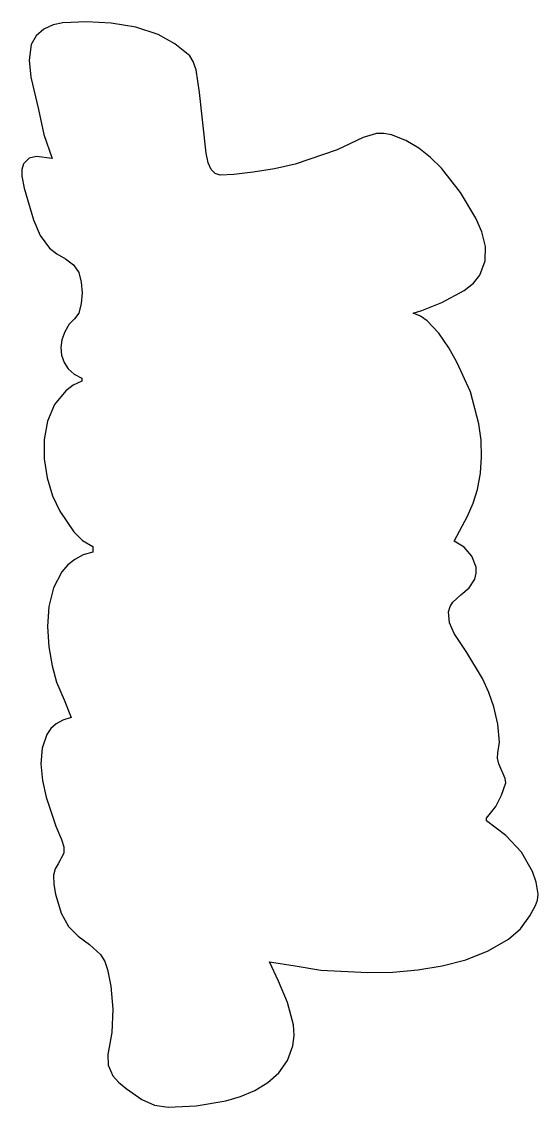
# Model space of a CAD drawing. Extents: x 133 to 594, y 56 to 1026.
import ezdxf

# ---------------------------------------------------------------- set-up
doc = ezdxf.new("R2010")
doc.units = 0
doc.layers.get('0').update_dxf_attribs({"linetype": 'CONTINUOUS'})

msp = doc.modelspace()

# ---------------------------------------------------------------- linework, layer by layer
at = {"color": 7}
msp.add_lwpolyline([(186.69349, 707.809185), (186.69349, 705.383965), (178.92741, 701.548635), (172.28343, 696.708795), (162.14573, 684.483755), (155.84925, 669.644125), (152.96246, 653.125715), (153.05426, 635.863915), (155.69327, 618.794315), (160.4482, 602.852515), (166.88771, 588.973915), (179.30191, 570.608165), (187.21024, 562.855925), (196.39438, 557.446255), (196.39438, 552.595815), (187.71892, 549.958465), (180.26254, 546.057845), (173.95428, 541.032185), (168.72287, 535.019695), (161.20651, 520.586665), (157.14442, 503.864165), (155.96754, 485.957535), (157.10692, 467.972075), (159.99351, 451.013105), (164.05825, 436.185945), (170.80785, 420.429775), (176.99272, 404.658195), (169.70941, 402.402405), (163.74256, 399.073195), (158.99372, 394.792005), (155.36423, 389.679865), (151.0693, 377.448045), (150.06931, 363.347295), (151.57582, 348.347365), (154.80028, 333.418025), (163.24988, 307.649895), (168.41395, 295.662395), (170.44013, 289.054645), (170.52543, 283.397795), (165.42781, 274.051475), (162.70084, 269.415525), (161.22888, 263.996135), (161.44671, 255.607985), (163.0452, 246.752295), (168.10031, 230.043255), (174.63513, 218.031705), (183.41661, 209.429965), (193.33139, 201.838215), (203.2658, 192.856675), (207.13863, 186.764475), (209.63629, 179.431295), (212.56244, 164.562615), (214.33144, 144.023535), (213.37091, 123.334075), (209.88474, 103.631785), (210.05329, 94.133385), (214.17938, 84.530785), (219.35769, 78.779585), (226.20123, 73.110285), (240.04823, 63.512285), (251.55531, 58.291885), (263.79558, 56.439985), (288.55243, 57.853385), (315.05149, 62.238085), (328.39579, 66.171085), (341.10282, 71.529985), (352.6472, 78.514085), (362.50367, 87.322385), (370.14685, 98.153985), (375.05148, 111.208085), (376.17751, 120.470985), (375.53984, 130.149635), (370.35594, 149.999705), (362.26523, 169.249315), (354.03307, 186.389495), (377.07374, 182.857385), (400.11208, 179.113835), (442.04414, 176.831535), (464.19465, 177.273665), (486.49014, 179.147405), (508.44707, 182.734775), (529.58193, 188.317805), (549.41122, 196.178815), (567.45142, 206.599525), (578.19854, 216.020635), (586.44889, 227.618035), (591.65535, 236.855185), (593.54208, 241.618455), (594.12874, 247.019695), (592.20397, 257.515205), (589.01039, 267.195955), (579.16294, 284.422615), (565.27863, 299.317995), (548.04972, 312.500325), (548.04972, 314.925545), (556.1043, 325.171235), (561.33976, 335.417805), (565.02624, 346.453215), (564.43404, 350.130895), (558.96321, 363.429745), (557.65966, 368.255745), (557.95048, 373.124055), (559.36743, 382.831405), (557.96085, 398.710585), (554.51698, 414.359065), (550.09505, 427.121165), (544.2889, 439.528205), (530.26493, 462.863265), (518.94382, 479.882405), (514.88978, 489.378615), (514.09687, 499.241365), (515.47461, 503.928755), (517.95498, 507.833005), (524.90559, 514.258575), (532.31277, 520.451095), (537.54055, 528.343805), (538.70249, 533.758885), (538.52843, 539.062645), (534.85225, 548.889855), (527.87188, 556.932265), (518.94722, 562.296785), (530.79342, 584.693895), (536.07032, 596.222675), (539.96573, 608.375665), (542.55519, 622.952115), (543.55602, 637.677575), (543.06061, 652.430625), (541.16131, 667.089725), (533.5205, 695.641075), (521.37249, 722.360505), (514.21368, 734.932365), (505.44395, 748.012025), (494.93764, 759.179365), (488.99401, 763.289555), (482.5691, 766.014165), (490.26018, 768.491905), (508.03012, 775.450795), (527.92397, 786.179635), (536.18144, 792.735465), (541.98678, 799.967055), (546.57118, 812.703925), (546.89214, 825.721835), (543.85096, 838.594555), (538.34892, 850.896465), (524.54781, 873.883045), (507.67224, 895.515465), (497.96199, 905.085695), (487.33966, 913.431525), (475.75746, 920.257895), (463.16753, 925.269515), (456.25932, 926.628685), (449.82766, 926.517075), (437.92383, 923.093635), (414.66333, 911.930805), (376.9797, 899.289545), (358.45895, 894.859935), (339.48185, 892.125005), (322.32263, 889.839275), (310.04899, 889.265415), (305.53231, 890.858605), (301.98263, 894.365485), (299.31504, 900.281295), (297.44484, 909.101445), (291.76806, 963.226865), (288.55302, 983.389265), (286.13163, 990.778565), (282.89362, 996.004865), (269.55412, 1006.672765), (254.59945, 1015.002165), (234.79611, 1021.546665), (212.89394, 1025.251265), (190.62395, 1026.458565), (169.71715, 1025.511365), (161.00753, 1023.621465), (152.75357, 1019.692865), (145.90797, 1013.823165), (141.42309, 1006.109865), (139.41074, 992.060665), (141.13841, 976.878365), (147.89027, 947.904865), (152.5864, 925.579415), (160.01637, 904.251105), (146.10547, 906.152435), (139.65949, 904.573675), (134.55176, 899.400665), (133.01904, 894.405535), (132.90772, 888.544805), (134.956, 877.573785), (143.43386, 849.344415), (149.50349, 835.459815), (157.59115, 824.219245), (164.27626, 819.185635), (172.08956, 814.495205), (179.222, 809.210095), (183.86433, 802.392365), (185.98809, 793.769415), (186.75573, 784.200375), (186.07762, 774.632795), (183.86433, 766.014165), (179.98257, 760.891815), (175.37606, 756.313295), (171.30946, 749.429405), (168.80492, 742.332985), (167.86432, 735.247565), (168.48992, 728.396755), (170.68357, 722.004075), (174.44744, 716.292845), (179.78339, 711.486775)], close=True, dxfattribs=at)

doc.saveas('drawing.dxf')
